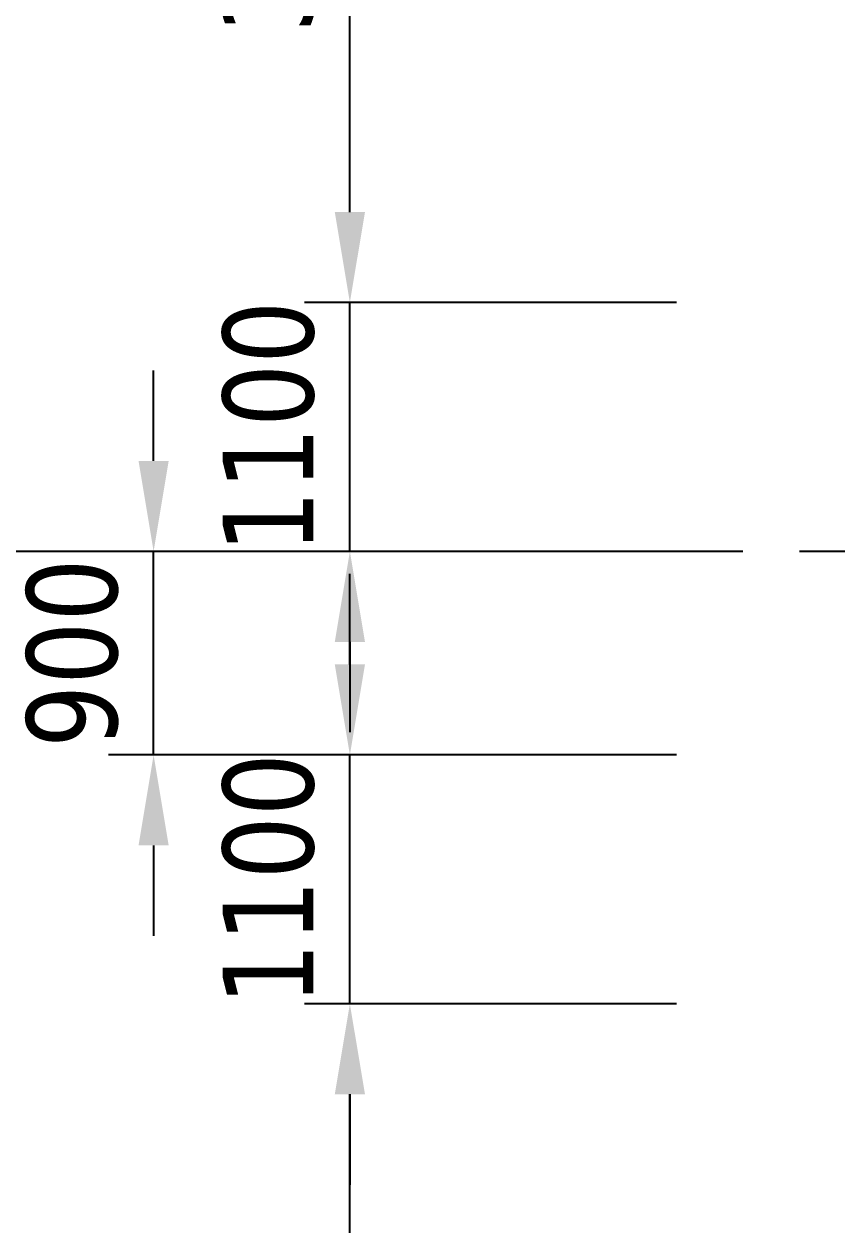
# Model space of a CAD drawing. Header units: millimetres. Extents: x 434053 to 1059003, y -2417481 to 936527.
# Drawn here: x 636986 to 640579, y -2241644 to -2236335 of the extents above; entities that cross this region are included whole.
import ezdxf

# ---------------------------------------------------------------- set-up
doc = ezdxf.new("R2010")
doc.units = ezdxf.units.MM
doc.header["$LTSCALE"] = 1000
doc.header["$MEASUREMENT"] = 0
doc.linetypes.add('CENTER', pattern=[2, 1.25, -0.25, 0.25, -0.25])
doc.layers.get('Defpoints').update_dxf_attribs({"color": 6})
doc.layers.add('GRID', color=8, linetype='CENTER')
doc.layers.add('HZHZNEWPLOTLAYER#@$TT', color=7, linetype='Continuous')
doc.styles.add('VERDANA', font='verdana.ttf', dxfattribs={"width": 0.8})
doc.dimstyles.new('A1-1-120', dxfattribs={"dimscale": 110, "dimtxt": 4, "dimasz": 4, "dimexe": 2, "dimexo": 2, "dimgap": 1.5, "dimtad": 1, "dimdec": 1, "dimdsep": 46, "dimtxsty": 'VERDANA', "dimcen": 0, "dimdle": 1, "dimclrd": 256, "dimclre": 256, "dimclrt": 2, "dimadec": 0, "dimazin": 0, "dimtfac": 1, "dimtdec": 1, "dimtmove": 0, "dimatfit": 2, "dimfxl": 1, "dimtolj": 1, "dimtzin": 0, "dimlwd": -1, "dimlwe": -1, "dimarcsym": 1})

# ---------------------------------------------------------------- blocks, each defined once
blk = doc.blocks.new('*D403')
at = {"transparency": 16777216}
for p, q in [((167935.9, 18100), (166292.4, 18100)), ((166492.4, 15000), (166492.4, 17700)), ((167935.9, 14600), (166292.4, 14600))]:
    blk.add_line(p, q, dxfattribs=at)
for points in [[(166425.8, 17700), (166559.1, 17700), (166492.4, 18100)], [(166425.8, 15000), (166559.1, 15000), (166492.4, 14600)]]:
    blk.add_solid(points, dxfattribs=at)
at = {"layer": 'Defpoints', "color": 0, "transparency": 16777216}
for p in [(166492.4, 18100), (168135.9, 18100), (168135.9, 14600)]:
    blk.add_point(p, dxfattribs=at)
at = {"color": 2, "transparency": 16777216, "insert": (166134.1, 16350), "char_height": 400, "width": 363.363, "attachment_point": 5, "rotation": 90, "style": 'VERDANA'}
blk.add_mtext('\\A1;3500', dxfattribs=at)
blk = doc.blocks.new('*D404')
at = {"transparency": 16777216}
for p, q in [((166492.4, 15000), (166492.4, 15400)), ((167935.9, 14600), (166292.4, 14600)), ((166492.4, 13500), (166492.4, 14600)), ((167935.9, 13500), (166292.4, 13500)), ((166492.4, 13100), (166492.4, 12700))]:
    blk.add_line(p, q, dxfattribs=at)
for points in [[(166425.8, 15000), (166559.1, 15000), (166492.4, 14600)], [(166425.8, 13100), (166559.1, 13100), (166492.4, 13500)]]:
    blk.add_solid(points, dxfattribs=at)
at = {"layer": 'Defpoints', "color": 0, "transparency": 16777216}
for p in [(166492.4, 14600), (168135.9, 14600), (168135.9, 13500)]:
    blk.add_point(p, dxfattribs=at)
at = {"color": 2, "transparency": 16777216, "insert": (166134.2, 14050), "char_height": 400, "width": 272.522, "attachment_point": 5, "rotation": 90, "style": 'VERDANA'}
blk.add_mtext('\\A1;1100', dxfattribs=at)
blk = doc.blocks.new('*D405')
at = {"transparency": 16777216}
for p, q in [((165624.9, 13900), (165624.9, 14300)), ((167935.9, 13500), (165424.9, 13500)), ((165624.9, 12600), (165624.9, 13500)), ((167935.9, 12600), (165424.9, 12600)), ((165624.9, 12200), (165624.9, 11800))]:
    blk.add_line(p, q, dxfattribs=at)
for points in [[(165558.2, 13900), (165691.6, 13900), (165624.9, 13500)], [(165558.2, 12200), (165691.6, 12200), (165624.9, 12600)]]:
    blk.add_solid(points, dxfattribs=at)
at = {"layer": 'Defpoints', "color": 0, "transparency": 16777216}
for p in [(165624.9, 13500), (168135.9, 13500), (168135.9, 12600)]:
    blk.add_point(p, dxfattribs=at)
at = {"color": 2, "transparency": 16777216, "insert": (165266.7, 13050), "char_height": 400, "width": 272.522, "attachment_point": 5, "rotation": 90, "style": 'VERDANA'}
blk.add_mtext('\\A1;900', dxfattribs=at)
blk = doc.blocks.new('*D406')
at = {"transparency": 16777216}
for p, q in [((166492.4, 13000), (166492.4, 13400)), ((167935.9, 12600), (166292.4, 12600)), ((166492.4, 11500), (166492.4, 12600)), ((167935.9, 11500), (166292.4, 11500)), ((166492.4, 11100), (166492.4, 10700))]:
    blk.add_line(p, q, dxfattribs=at)
for points in [[(166425.8, 13000), (166559.1, 13000), (166492.4, 12600)], [(166425.8, 11100), (166559.1, 11100), (166492.4, 11500)]]:
    blk.add_solid(points, dxfattribs=at)
at = {"layer": 'Defpoints', "color": 0, "transparency": 16777216}
for p in [(166492.4, 12600), (168135.9, 12600), (168135.9, 11500)]:
    blk.add_point(p, dxfattribs=at)
at = {"color": 2, "transparency": 16777216, "insert": (166134.2, 12050), "char_height": 400, "width": 272.522, "attachment_point": 5, "rotation": 90, "style": 'VERDANA'}
blk.add_mtext('\\A1;1100', dxfattribs=at)
blk = doc.blocks.new('*D407')
at = {"transparency": 16777216}
for p, q in [((167935.9, 11500), (166292.4, 11500)), ((166492.4, 8400), (166492.4, 11100)), ((167935.9, 8000), (166292.4, 8000))]:
    blk.add_line(p, q, dxfattribs=at)
for points in [[(166425.8, 11100), (166559.1, 11100), (166492.4, 11500)], [(166425.8, 8400), (166559.1, 8400), (166492.4, 8000)]]:
    blk.add_solid(points, dxfattribs=at)
at = {"layer": 'Defpoints', "color": 0, "transparency": 16777216}
for p in [(166492.4, 11500), (168135.9, 11500), (168135.9, 8000)]:
    blk.add_point(p, dxfattribs=at)
at = {"color": 2, "transparency": 16777216, "insert": (166134.1, 9750), "char_height": 400, "width": 363.363, "attachment_point": 5, "rotation": 90, "style": 'VERDANA'}
blk.add_mtext('\\A1;3500', dxfattribs=at)
blk = doc.blocks.new('A$C6AE5520D')
at = {"layer": 'GRID'}
blk.add_line((18270.87, 17715.14), (258.38, 17715.14), dxfattribs=at)
for base, p1, p2, picture, middle in [((12533.78, 22315.14), (14177.24, 18815.14), (14177.24, 22315.14), '*D403', (12533.78, 20565.14)), ((12533.78, 18815.14), (14177.24, 17715.14), (14177.24, 18815.14), '*D404', (12533.78, 18265.14)), ((11666.26, 17715.14), (14177.24, 16815.14), (14177.24, 17715.14), '*D405', (11666.26, 17265.14)), ((12533.78, 16815.14), (14177.24, 15715.14), (14177.24, 16815.14), '*D406', (12533.78, 16265.14)), ((12533.78, 15715.14), (14177.24, 12215.14), (14177.24, 15715.14), '*D407', (12533.78, 13965.14))]:
    dim = blk.add_linear_dim(base=base, p1=p1, p2=p2, angle=90, dimstyle='A1-1-120')
    dim.commit()
    dim.dimension.update_dxf_attribs({"geometry": picture, "text_midpoint": middle, "dimtype": 128, "insert": (-153958.65, 4215.14)})

msp = doc.modelspace()

# ---------------------------------------------------------------- block references
at = {"layer": 'HZHZNEWPLOTLAYER#@$TT'}
msp.add_blockref('A$C6AE5520D', (625892.3, -2256381.3), dxfattribs=at)

doc.saveas('drawing.dxf')
